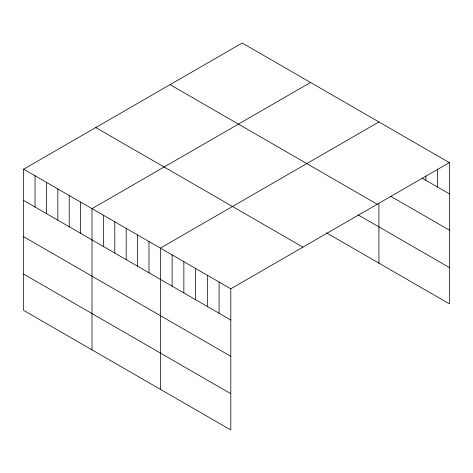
<?xml version="1.0" encoding="UTF-8"?>
<svg xmlns="http://www.w3.org/2000/svg" width="473" height="473" viewBox="0 0 473 473"><rect width="100%" height="100%" fill="white"/><g stroke="black" fill="none" stroke-linecap="round" stroke-linejoin="round"><path stroke-width="0.71" d="M23.65 169.186L230.806 288.79L230.806 429.987L23.65 310.389L23.65 169.186L242.194 43.013L449.35 162.611L449.35 303.814L326.376 232.817M310.554 82.479L92.01 208.652L92.01 349.854M378.914 121.951L160.377 248.124L160.377 389.326M230.806 288.79L449.35 162.611M422.164 178.167L449.35 193.865M390.657 196.26L449.35 230.15M170.073 84.649L377.229 204.253M358.026 214.807L449.35 267.529M95.771 127.55L302.927 247.148M23.65 200.44L230.806 320.038M23.65 236.719L230.806 356.323M23.65 274.104L230.806 393.707M437.614 168.92L437.614 187.089M425.871 175.95L425.871 180.308M378.914 203.408L378.914 263.148M219.07 282.009L219.07 313.262M207.328 275.233L207.328 306.486M195.591 268.457L195.591 299.705M183.849 261.675L183.849 292.929M172.113 254.9L172.113 286.153M148.983 241.543L148.983 272.797M137.584 234.969L137.584 266.216M126.19 228.388L126.19 259.642M114.797 221.813L114.797 253.061M103.404 215.233L103.404 246.486M80.617 202.077L80.617 233.325M69.224 195.497L69.224 226.75M57.83 188.922L57.83 220.17M46.437 182.341L46.437 213.595M35.043 175.767L35.043 207.014"/></g></svg>
